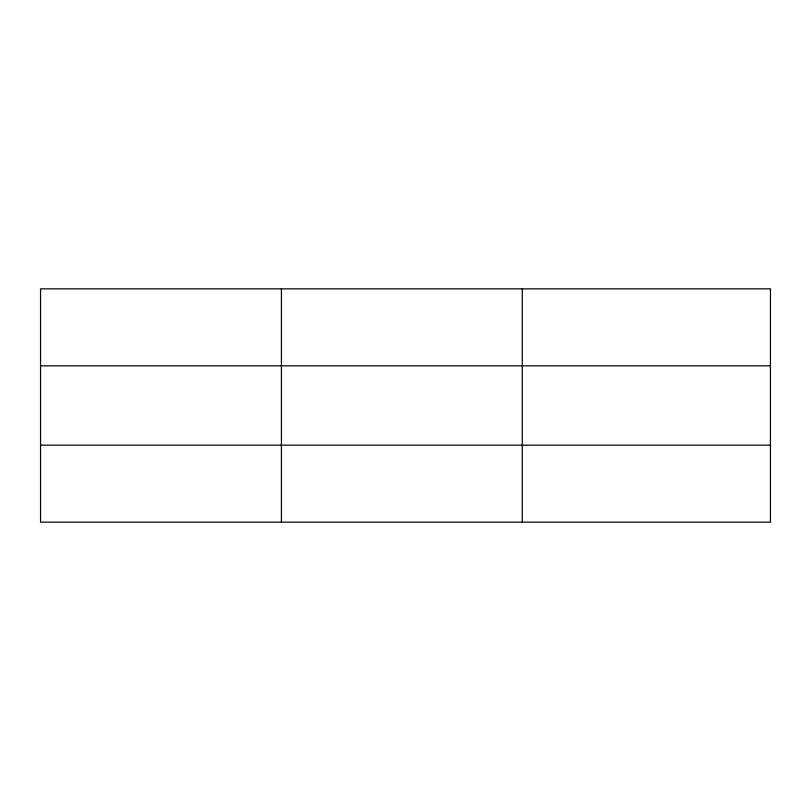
<?xml version="1.0" encoding="UTF-8"?>
<svg xmlns="http://www.w3.org/2000/svg" width="811" height="811" viewBox="0 0 811 811"><rect width="100%" height="100%" fill="white"/><g stroke="black" fill="none" stroke-linecap="round" stroke-linejoin="round"><path stroke-width="1.22" d="M281.417 288.848L281.417 522.152M522.284 288.848L522.284 522.152M770.45 445.158L770.45 522.152L40.55 522.152L40.55 288.848L770.45 288.848L770.45 445.158L40.55 445.158M40.55 365.842L770.45 365.842"/></g></svg>
